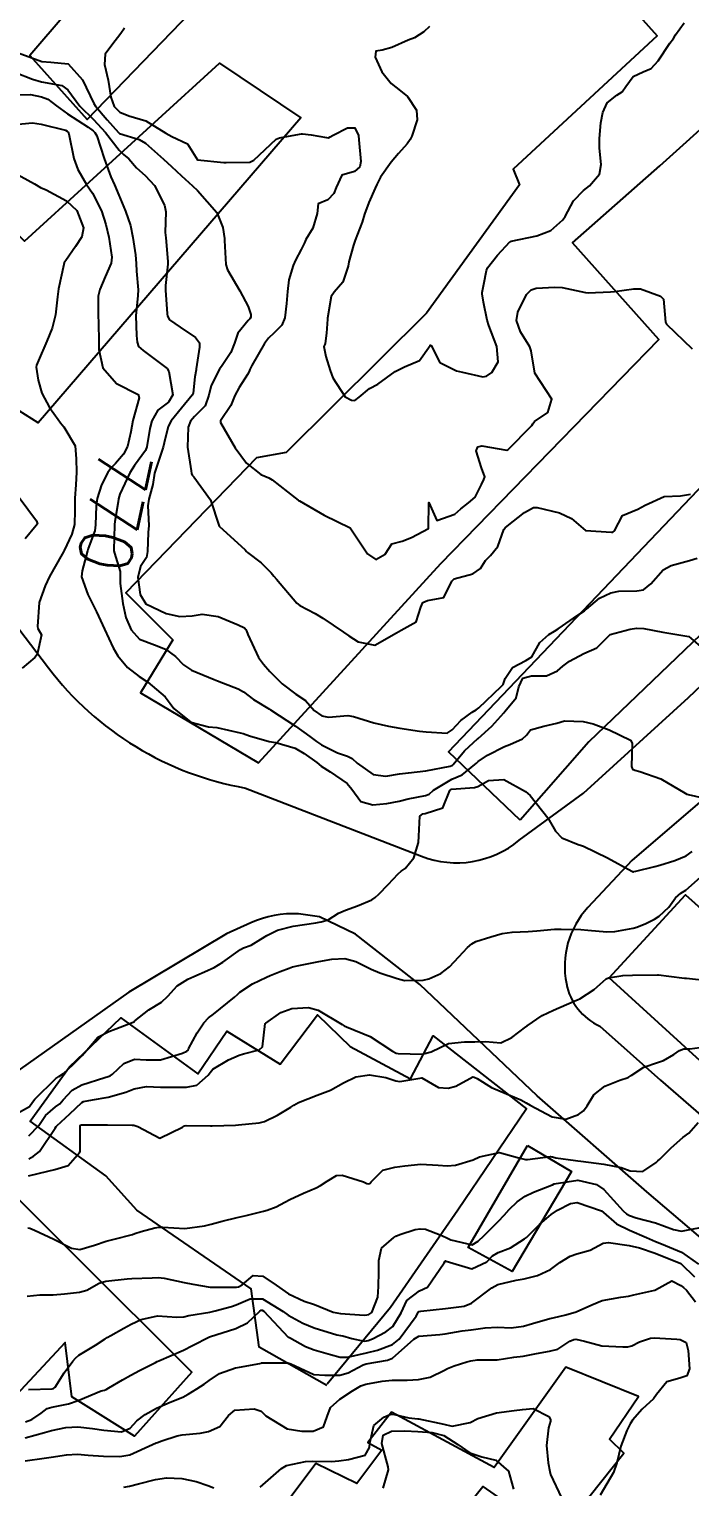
# Model space of a CAD drawing. Header units: metres. Extents: x 307586 to 320046, y 7427249 to 7434250.
# Drawn here: x 318728.1 to 318778.6, y 7429767.6 to 7429879.1 of the extents above; entities that cross this region are included whole.
import ezdxf
from ezdxf.enums import TextEntityAlignment as Align

# ---------------------------------------------------------------- set-up
doc = ezdxf.new("R2010")
doc.units = ezdxf.units.M
doc.header["$MEASUREMENT"] = 0
for name, color, linetype in [('Cotas', 45, 'Continuous'), ('Curvas de Nivel 1m', 11, 'Continuous'), ('Curvas de Nivel 5m', 15, 'Continuous'), ('Edificações', 30, 'Continuous'), ('Vias Primárias', 230, 'Continuous'), ('Vias Secundárias', 230, 'Continuous')]:
    doc.layers.add(name, color=color, linetype=linetype)
doc.styles.add('Style-STANDARD', font='STANDARD.shx')

msp = doc.modelspace()

# ---------------------------------------------------------------- linework, layer by layer
at = {"layer": 'Curvas de Nivel 1m', "flags": 128}
for points, elevation in [([(318735.35, 7429879.16), (318735.06, 7429878.73), (318734.37, 7429877.85), (318733.88, 7429877.17), (318733.83, 7429876.37), (318734.11, 7429875.17), (318734.3, 7429873.87), (318734.56, 7429873.16), (318734.99, 7429872.72), (318735.68, 7429872.45), (318736.98, 7429872.07), (318738.51, 7429871.11), (318738.96, 7429870.87), (318740.18, 7429870.31), (318740.94, 7429869.08), (318742.94, 7429868.88), (318743.13, 7429868.87), (318744.94, 7429868.89), (318745.25, 7429869.04), (318746.96, 7429870.65), (318747.2, 7429870.77), (318748.45, 7429871), (318748.89, 7429871.06), (318748.96, 7429871.06), (318749.63, 7429870.98), (318750.79, 7429870.79), (318750.96, 7429870.77), (318751.09, 7429870.83), (318751.32, 7429870.96), (318752.4, 7429871.53), (318752.98, 7429871.53), (318753.25, 7429870.94), (318753.28, 7429870.62), (318753.43, 7429868.94), (318753.34, 7429868.53), (318752.94, 7429868.18), (318751.97, 7429867.91), (318751.53, 7429866.95), (318751.36, 7429866.51), (318750.91, 7429866.03), (318750.16, 7429865.71), (318750.09, 7429864.97), (318749.75, 7429863.85), (318749.23, 7429862.98), (318749.11, 7429862.74), (318748.86, 7429862.21), (318748.44, 7429861.41), (318748.24, 7429861), (318747.93, 7429859.9), (318747.83, 7429859), (318747.73, 7429858.08), (318747.62, 7429857), (318747.38, 7429856.42), (318746.79, 7429855.84), (318746.36, 7429855.43), (318746.06, 7429855.02), (318745.08, 7429853.35), (318744.94, 7429853.04), (318744.89, 7429852.9), (318744.75, 7429852.65), (318744.12, 7429851.66), (318743.79, 7429851.05), (318743.48, 7429850.29), (318742.7, 7429849.11), (318742.69, 7429849.08), (318742.69, 7429849.06), (318742.7, 7429848.99), (318743.81, 7429847.05), (318744.67, 7429845.87), (318745.79, 7429845.02), (318746.38, 7429844.75), (318746.65, 7429844.59), (318748.41, 7429843.22), (318748.63, 7429843.05), (318748.67, 7429843.03), (318748.74, 7429842.99), (318750.62, 7429841.9), (318752.6, 7429840.94), (318753.94, 7429838.93), (318754.58, 7429838.51), (318755.28, 7429838.91), (318755.79, 7429839.7), (318756.6, 7429839.9), (318757.31, 7429840.18), (318758.61, 7429840.87), (318758.63, 7429842.87), (318759.24, 7429841.49), (318760.62, 7429841.97), (318761.09, 7429842.38), (318761.66, 7429842.83), (318762.18, 7429843.28), (318762.65, 7429844.25), (318762.85, 7429844.62), (318762.92, 7429844.82), (318762.66, 7429845.52), (318762.25, 7429846.82), (318762.39, 7429847.12), (318762.69, 7429847.19), (318764.61, 7429846.87), (318764.68, 7429846.9), (318766.5, 7429848.77), (318766.59, 7429848.89), (318766.71, 7429849.06), (318767.74, 7429849.74), (318768.03, 7429850.76), (318766.75, 7429852.77), (318766.47, 7429854.48), (318766.36, 7429854.78), (318765.64, 7429855.93), (318765.33, 7429856.79), (318765.45, 7429857.43), (318766.1, 7429858.78), (318766.46, 7429859.14), (318766.83, 7429859.26), (318768.26, 7429859.33), (318768.83, 7429859.31), (318770.62, 7429858.93), (318770.83, 7429858.9), (318772.54, 7429858.99), (318772.83, 7429859), (318774.31, 7429859.21), (318774.83, 7429859.2), (318776.36, 7429858.66), (318776.58, 7429858.41), (318776.74, 7429856.65), (318776.8, 7429856.52), (318778.77, 7429854.63)], 766), ([(318727.22, 7429877.25), (318729.03, 7429876.59), (318729.7, 7429876.55), (318731.03, 7429876.41), (318732.13, 7429875.19), (318732.99, 7429873.39), (318733.13, 7429873.18), (318734.01, 7429872.14), (318734.89, 7429871.16), (318734.96, 7429871.1), (318736.46, 7429870.64), (318736.96, 7429870.35), (318738.34, 7429869.12), (318738.94, 7429868.57), (318739.7, 7429867.86), (318740.55, 7429867.09), (318740.92, 7429866.74), (318742.4, 7429865.06), (318742.88, 7429863.91), (318742.99, 7429863.06), (318743.01, 7429862.92), (318743.09, 7429861.06), (318743.23, 7429860.66), (318744.18, 7429859.05), (318744.81, 7429857.85), (318745.01, 7429857.24), (318745, 7429857.04), (318744.93, 7429856.91), (318744.8, 7429856.78), (318744.02, 7429855.81), (318743.76, 7429855.05), (318743.47, 7429854.35), (318742.76, 7429853.28), (318742.67, 7429853.15), (318742.62, 7429853.06), (318741.99, 7429851.81), (318741.81, 7429851.07), (318741.51, 7429850.27), (318740.71, 7429849.44), (318740.4, 7429849.08), (318740.23, 7429848.62), (318740.17, 7429847.09), (318740.44, 7429845.3), (318740.47, 7429845.08), (318740.53, 7429844.96), (318740.65, 7429844.82), (318741.92, 7429843.07), (318742.6, 7429841.06), (318744.59, 7429839.25), (318744.68, 7429839.13), (318744.77, 7429839.04), (318745.81, 7429838.26), (318746.57, 7429837.48), (318746.78, 7429837.23), (318746.97, 7429837.01), (318748.54, 7429835.17), (318748.77, 7429834.99), (318749.93, 7429834.37), (318750.52, 7429834.01), (318752.11, 7429832.94), (318752.51, 7429832.68), (318753.22, 7429832.22), (318754.5, 7429831.95), (318756.16, 7429832.9), (318756.51, 7429833.1), (318757.65, 7429833.75), (318758.03, 7429834.87), (318758.18, 7429835.23), (318758.54, 7429835.36), (318759.79, 7429835.6), (318760.39, 7429836.84), (318760.56, 7429837.02), (318762, 7429837.4), (318762.57, 7429837.83), (318762.96, 7429838.43), (318763.34, 7429838.81), (318763.9, 7429839.5), (318764.38, 7429840.8), (318764.47, 7429840.94), (318764.62, 7429841.07), (318765.96, 7429842.11), (318766.63, 7429842.49), (318766.91, 7429842.49), (318768.63, 7429842.09), (318769.54, 7429841.65), (318770.61, 7429840.72), (318772.61, 7429840.59), (318772.71, 7429840.6), (318772.83, 7429840.7), (318773.44, 7429841.87), (318774.63, 7429842.37), (318775.19, 7429842.67), (318776.64, 7429843.32), (318777.88, 7429843.39), (318778.64, 7429843.5)], 767), ([(318727.02, 7429875.77), (318728.32, 7429875.24), (318729.01, 7429875.05), (318730.56, 7429874.76), (318731.01, 7429874.42), (318731.93, 7429873.19), (318732.98, 7429872.17), (318733.9, 7429871.17), (318734.95, 7429869.81), (318735.28, 7429869.49), (318735.69, 7429869.15), (318736.26, 7429868.47), (318736.93, 7429867.87), (318737.63, 7429867.12), (318738.41, 7429865.61), (318738.5, 7429865.11), (318738.47, 7429863.52), (318738.5, 7429863.11), (318738.66, 7429861.29), (318738.66, 7429861.11), (318738.48, 7429859.46), (318738.48, 7429859.11), (318738.61, 7429857.3), (318738.64, 7429857.11), (318738.8, 7429856.83), (318739.6, 7429856.28), (318740.78, 7429855.5), (318741.09, 7429855.08), (318741.08, 7429854.76), (318740.83, 7429853.08), (318740.82, 7429853.01), (318740.74, 7429852.49), (318740.59, 7429851.22), (318740.52, 7429851.08), (318739.71, 7429850.09), (318738.91, 7429849.11), (318738.7, 7429848.68), (318738.37, 7429847.43), (318738.3, 7429847.11), (318737.9, 7429845.88), (318737.64, 7429845.12), (318737.51, 7429844.25), (318737.2, 7429843.12), (318737.13, 7429842.62), (318737.21, 7429841.12), (318737.15, 7429840.57), (318737.11, 7429839.12), (318737.04, 7429838.66), (318736.57, 7429837.97), (318736.38, 7429837.13), (318736.54, 7429835.82), (318736.98, 7429835.13), (318738.53, 7429834.38), (318739.58, 7429834.15), (318740.52, 7429834.21), (318741.28, 7429834.32), (318742.52, 7429834.15), (318744.05, 7429833.51), (318744.52, 7429833.27), (318744.62, 7429833.15), (318744.68, 7429833.04), (318744.78, 7429832.76), (318745.59, 7429831.02), (318745.97, 7429830.51), (318746.47, 7429829.95), (318747.41, 7429829), (318748.46, 7429828.22), (318749.2, 7429827.73), (318749.87, 7429826.97), (318750.44, 7429826.55), (318750.95, 7429826.44), (318752.44, 7429826.57), (318752.86, 7429826.51), (318754.43, 7429826.01), (318755.55, 7429825.77), (318756.42, 7429825.62), (318757.92, 7429825.38), (318758.42, 7429825.32), (318760.04, 7429825.22), (318760.42, 7429825.47), (318761.07, 7429826.2), (318761.94, 7429826.83), (318762.25, 7429827.01), (318762.45, 7429827.17), (318764.17, 7429828.79), (318764.31, 7429828.95), (318764.47, 7429829.41), (318765.03, 7429830.24), (318766.04, 7429830.78), (318766.5, 7429831.06), (318767.11, 7429832.16), (318767.82, 7429832.76), (318768.25, 7429833.02), (318768.52, 7429833.2), (318770.04, 7429834.24), (318770.53, 7429834.59), (318770.61, 7429834.65), (318770.69, 7429834.72), (318771.69, 7429835.56), (318772.55, 7429835.97), (318773.16, 7429836.09), (318774.55, 7429836.11), (318775.05, 7429836.18), (318775.61, 7429836.66), (318776.57, 7429837.73), (318777.16, 7429838.06), (318778.58, 7429838.43), (318779.16, 7429838.62)], 768), ([(318727, 7429874.05), (318728.16, 7429874.08), (318729, 7429873.9), (318729.49, 7429873.71), (318730.15, 7429873.21), (318730.98, 7429872.59), (318732.58, 7429871.57), (318732.96, 7429871.3), (318733.07, 7429871.18), (318733.23, 7429870.91), (318733.79, 7429869.17), (318734.31, 7429867.79), (318734.57, 7429867.16), (318734.91, 7429866.37), (318735.43, 7429865.15), (318735.8, 7429864.06), (318735.99, 7429863.14), (318736.19, 7429861.8), (318736.24, 7429861.14), (318736.26, 7429860.56), (318736.39, 7429859.14), (318736.38, 7429858.69), (318736.22, 7429857.14), (318736.27, 7429855.64), (318736.31, 7429855.14), (318736.42, 7429854.79), (318736.77, 7429854.49), (318738.62, 7429853.11), (318738.75, 7429852.9), (318739.05, 7429851.11), (318738.72, 7429850.54), (318737.9, 7429849.92), (318737.44, 7429849.12), (318737.29, 7429848.53), (318737.05, 7429847.13), (318736.95, 7429846.85), (318736.67, 7429846.46), (318736.1, 7429845.7), (318735.76, 7429845.14), (318734.98, 7429843.5), (318734.89, 7429843.16), (318734.86, 7429842.93), (318734.61, 7429841.41), (318734.58, 7429841.19), (318734.57, 7429841.16), (318734.53, 7429839.21), (318734.54, 7429839.16), (318734.58, 7429839), (318735.01, 7429837.59), (318735.02, 7429837.15), (318735.02, 7429836.68), (318735.21, 7429835.15), (318735.45, 7429834.07), (318735.85, 7429833.14), (318736.5, 7429832.42), (318737.63, 7429831.99), (318738.49, 7429831.66), (318739.24, 7429831.1), (318739.85, 7429830.46), (318740.47, 7429830.04), (318742.21, 7429829.32), (318742.46, 7429829.23), (318742.92, 7429829.06), (318744.04, 7429828.62), (318744.46, 7429828.38), (318745.22, 7429827.79), (318746.44, 7429827.05), (318746.51, 7429827.01), (318748.42, 7429825.77), (318749.52, 7429824.97), (318750.03, 7429824.58), (318750.41, 7429824.34), (318751.63, 7429823.72), (318752.4, 7429823.46), (318752.76, 7429823.29), (318753.15, 7429822.93), (318754.38, 7429822.06), (318755.35, 7429821.93), (318756.39, 7429822.11), (318757.07, 7429822.2), (318758.39, 7429822.34), (318760.26, 7429822.71), (318760.39, 7429822.76), (318760.44, 7429822.79), (318760.5, 7429822.84), (318761.36, 7429823.87), (318762.38, 7429824.82), (318762.4, 7429824.83), (318763.46, 7429825.77), (318764.37, 7429826.79), (318764.44, 7429826.87), (318765.3, 7429827.94), (318765.52, 7429828.78), (318765.81, 7429829.44), (318766.48, 7429829.62), (318767.64, 7429829.6), (318768.48, 7429829.99), (318768.88, 7429830.35), (318769.4, 7429830.74), (318770.5, 7429831.31), (318771.47, 7429831.74), (318772.43, 7429832.7), (318772.47, 7429832.74), (318772.51, 7429832.76), (318774.02, 7429833.18), (318774.52, 7429833.26), (318775.07, 7429833.22), (318776.52, 7429832.95), (318778.51, 7429832.63), (318779.6, 7429831.71)], 769), ([(318726.93, 7429868.08), (318728.47, 7429867.23), (318728.92, 7429866.97), (318729.36, 7429866.78), (318730.9, 7429865.95), (318731.69, 7429865.19), (318732.2, 7429863.87), (318732.08, 7429863.19), (318731.61, 7429862.45), (318730.85, 7429861.37), (318730.78, 7429861.27), (318730.74, 7429861.2), (318730.71, 7429861.07), (318730.31, 7429859.21), (318730.21, 7429858.6), (318730.07, 7429857.21), (318729.81, 7429856.2), (318729.4, 7429855.22), (318728.76, 7429853.73), (318728.61, 7429853.38), (318728.59, 7429853.23), (318728.74, 7429852.22), (318729.03, 7429851.23), (318729.62, 7429850.13), (318730.27, 7429849.21), (318730.45, 7429848.95), (318730.7, 7429848.65), (318731.58, 7429847.19), (318731.65, 7429846.21), (318731.67, 7429845.19), (318731.62, 7429844.21), (318731.54, 7429843.19), (318731.55, 7429842.26), (318731.53, 7429841.19), (318731.33, 7429840.45), (318730.74, 7429839.2), (318730.69, 7429839.09), (318730.58, 7429838.92), (318729.61, 7429837.21), (318729.28, 7429836.49), (318728.82, 7429835.23), (318728.68, 7429833.39), (318728.73, 7429833.23), (318728.99, 7429832.74), (318728.66, 7429831.23), (318728.48, 7429831.01), (318727.53, 7429830.19)], 771), ([(318727.28, 7429843.24), (318728.61, 7429841.46), (318728.68, 7429841.23), (318728.6, 7429841.1), (318727.74, 7429840.09)], 772), ([(318727.15, 7429796.16), (318728.07, 7429796.66), (318728.31, 7429796.99), (318728.49, 7429797.22), (318730.1, 7429798.81), (318730.33, 7429798.97), (318730.68, 7429799.19), (318731.41, 7429799.89), (318732.12, 7429800.57), (318732.61, 7429801.17), (318733.32, 7429801.97), (318734.14, 7429802.41), (318734.68, 7429802.61), (318736.01, 7429803.13), (318736.11, 7429803.18), (318736.15, 7429803.22), (318737.22, 7429804.06), (318738.17, 7429804.65), (318738.66, 7429805.1), (318739.37, 7429805.91), (318740.19, 7429806.42), (318740.66, 7429806.61), (318741.71, 7429807.06), (318742.04, 7429807.23), (318742.21, 7429807.31), (318742.87, 7429807.71), (318744.22, 7429808.69), (318744.45, 7429808.8), (318745.03, 7429809.02), (318745.78, 7429809.47), (318746.23, 7429809.76), (318747.06, 7429810.17), (318748.24, 7429810.46), (318749.99, 7429810.71), (318750.24, 7429810.76), (318750.4, 7429810.8), (318750.92, 7429810.95), (318751.73, 7429811.46), (318752.25, 7429811.69), (318753.17, 7429812.02), (318754.27, 7429812.48), (318754.53, 7429812.65), (318754.81, 7429812.9), (318755.52, 7429813.66), (318756.29, 7429814.46), (318756.52, 7429814.66), (318756.82, 7429814.88), (318757.48, 7429815.7), (318757.83, 7429816.87), (318757.86, 7429817.34), (318757.94, 7429818.87), (318758.17, 7429819.05), (318758.35, 7429819.08), (318759.7, 7429819.51), (318760.24, 7429820.84), (318760.37, 7429820.93), (318762.13, 7429821.07), (318762.38, 7429821.14), (318763.19, 7429821.61), (318764.38, 7429821.68), (318766.02, 7429820.77), (318766.37, 7429820.46), (318767.73, 7429818.76), (318768.33, 7429817.74), (318768.81, 7429817.22), (318770.05, 7429816.72), (318770.32, 7429816.64), (318770.46, 7429816.58), (318772.31, 7429815.7), (318774.15, 7429814.67), (318774.25, 7429814.63), (318774.29, 7429814.63), (318774.32, 7429814.64), (318774.47, 7429814.67), (318775.92, 7429815.03), (318776.3, 7429815.12), (318777.46, 7429815.48), (318778.31, 7429815.84), (318778.77, 7429816.17)], 771), ([(318728.04, 7429794.42), (318728.79, 7429795.22), (318729.3, 7429795.97), (318730.07, 7429796.64), (318730.39, 7429796.88), (318730.66, 7429797.19), (318731.34, 7429797.93), (318732.09, 7429798.32), (318733.84, 7429798.89), (318734.1, 7429798.96), (318734.24, 7429799.01), (318734.43, 7429799.15), (318735.29, 7429799.96), (318736.11, 7429800.28), (318737, 7429800.24), (318738.11, 7429800.25), (318739.79, 7429800.75), (318740.12, 7429800.9), (318740.21, 7429800.99), (318740.25, 7429801.08), (318740.9, 7429802.31), (318741.42, 7429803.07), (318741.78, 7429803.44), (318742.16, 7429803.72), (318743.77, 7429805.04), (318743.98, 7429805.23), (318744.18, 7429805.41), (318745.15, 7429806.06), (318746.2, 7429806.57), (318746.5, 7429806.7), (318747.25, 7429807), (318747.94, 7429807.26), (318748.21, 7429807.35), (318748.69, 7429807.46), (318750.21, 7429807.77), (318751.21, 7429807.95), (318752.21, 7429807.99), (318753.05, 7429807.77), (318754.21, 7429807.18), (318754.88, 7429806.9), (318756.2, 7429806.46), (318756.76, 7429806.32), (318758.19, 7429806.33), (318758.63, 7429806.43), (318759.55, 7429806.85), (318760.21, 7429807.35), (318760.93, 7429808.12), (318761.59, 7429808.83), (318761.93, 7429809.12), (318762.23, 7429809.28), (318763.37, 7429809.66), (318764.24, 7429809.9), (318765.01, 7429810.01), (318766.24, 7429810.06), (318766.89, 7429810.11), (318768.25, 7429810.24), (318768.75, 7429810.23), (318770.25, 7429810.2), (318770.79, 7429810.17), (318772.24, 7429810.02), (318772.87, 7429810.06), (318774.25, 7429810.31), (318774.54, 7429810.38), (318775.22, 7429810.66), (318775.9, 7429811.01), (318776.26, 7429811.22), (318777, 7429811.91), (318777.51, 7429812.64), (318777.92, 7429812.99), (318778.28, 7429813.22), (318779.86, 7429814.61)], 772), ([(318728.02, 7429792.68), (318728.39, 7429792.86), (318728.84, 7429793.22), (318730.05, 7429795.02), (318730.11, 7429795.14), (318730.17, 7429795.2), (318731.16, 7429796.1), (318732.08, 7429796.97), (318732.21, 7429797.05), (318732.9, 7429797.17), (318734.09, 7429797.39), (318735.45, 7429797.77), (318736.09, 7429798.02), (318737.02, 7429798.19), (318738.09, 7429798.15), (318739.15, 7429798.15), (318740.09, 7429798.15), (318740.88, 7429798.29), (318741.75, 7429799.06), (318741.89, 7429799.28), (318742.11, 7429799.52), (318743.3, 7429800.23), (318744.12, 7429800.6), (318744.44, 7429800.7), (318745.65, 7429801.01), (318745.9, 7429801.24), (318746.11, 7429803.01), (318746.13, 7429803.03), (318746.15, 7429803.05), (318747.3, 7429803.86), (318748.16, 7429804.17), (318749.43, 7429804.24), (318750.16, 7429804.05), (318752.01, 7429802.94), (318752.15, 7429802.84), (318752.33, 7429802.76), (318754.14, 7429802.03), (318755.86, 7429800.89), (318756.12, 7429800.76), (318756.28, 7429800.73), (318758.12, 7429800.68), (318758.8, 7429800.86), (318760.14, 7429801.5), (318761.35, 7429801.62), (318762.14, 7429801.62), (318762.96, 7429801.63), (318764.14, 7429801.55), (318764.98, 7429801.95), (318766.04, 7429802.77), (318766.11, 7429802.82), (318766.15, 7429802.85), (318767.3, 7429803.62), (318768.17, 7429804.05), (318769.75, 7429804.73), (318770.05, 7429804.85), (318770.18, 7429804.91), (318771.29, 7429805.61), (318772.2, 7429806.43), (318772.37, 7429806.52), (318773.48, 7429806.68), (318774.2, 7429806.72), (318776.13, 7429806.73), (318776.2, 7429806.73), (318776.98, 7429806.64), (318778.2, 7429806.49), (318778.35, 7429806.48), (318780.2, 7429806.29)], 773), ([(318728.01, 7429791.37), (318729.49, 7429791.73), (318730.01, 7429791.85), (318731.03, 7429792.17), (318731.94, 7429793.18), (318731.95, 7429793.26), (318731.96, 7429795.18), (318731.99, 7429795.24), (318732.05, 7429795.27), (318733.94, 7429795.27), (318734.05, 7429795.27), (318735.94, 7429795.24), (318736.05, 7429795.24), (318736.38, 7429795.13), (318738.04, 7429794.25), (318739.79, 7429795.08), (318739.95, 7429795.19), (318740.06, 7429795.22), (318741.92, 7429795.19), (318742.05, 7429795.19), (318743.84, 7429795.24), (318744.06, 7429795.26), (318745.65, 7429795.42), (318746.06, 7429795.53), (318747.06, 7429796), (318748.08, 7429796.61), (318748.3, 7429796.77), (318748.67, 7429796.98), (318750.09, 7429797.54), (318751.11, 7429797.93), (318752.1, 7429798.47), (318753.04, 7429798.93), (318754.1, 7429799.09), (318755.33, 7429798.9), (318756.1, 7429798.63), (318756.4, 7429798.59), (318758.1, 7429798.87), (318759.36, 7429798.12), (318760.1, 7429798.07), (318760.7, 7429798.23), (318761.76, 7429798.82), (318762, 7429798.93), (318762.1, 7429798.92), (318762.32, 7429798.82), (318763.42, 7429798.13), (318764.09, 7429797.85), (318765.68, 7429797.18), (318766.08, 7429796.96), (318766.39, 7429796.77), (318768.07, 7429795.89), (318769.1, 7429795.7), (318770.07, 7429796.07), (318770.46, 7429796.34), (318770.75, 7429796.71), (318771.25, 7429797.55), (318772.1, 7429798.23), (318773.24, 7429798.68), (318773.88, 7429798.9), (318774.11, 7429799.03), (318775.08, 7429799.69), (318776.12, 7429800.04), (318776.58, 7429800.19), (318777.37, 7429800.64), (318777.81, 7429800.96), (318778.14, 7429801.08), (318778.59, 7429801.07), (318780.14, 7429801.29)], 774), ([(318727.9, 7429782.17), (318728.86, 7429782.26), (318729.9, 7429782.27), (318730.76, 7429782.33), (318731.9, 7429782.46), (318732.47, 7429782.61), (318733.42, 7429783.16), (318733.91, 7429783.31), (318735.56, 7429783.49), (318735.92, 7429783.51), (318737.47, 7429783.57), (318737.92, 7429783.59), (318738.37, 7429783.55), (318739.91, 7429783.22), (318740.58, 7429783.07), (318741.91, 7429782.85), (318742.13, 7429782.84), (318743.91, 7429782.84), (318744.07, 7429782.87), (318744.34, 7429783.03), (318745.19, 7429783.75), (318745.92, 7429783.69), (318746.96, 7429783), (318747.9, 7429782.34), (318749.08, 7429781.79), (318749.89, 7429781.53), (318751.32, 7429780.95), (318751.88, 7429780.83), (318753.69, 7429780.72), (318753.88, 7429780.73), (318754.03, 7429780.76), (318754.28, 7429780.91), (318754.72, 7429782.08), (318754.78, 7429782.9), (318754.81, 7429784.02), (318754.81, 7429784.9), (318755.01, 7429785.83), (318755.96, 7429786.65), (318756.11, 7429786.74), (318756.41, 7429786.89), (318757.58, 7429787.26), (318757.97, 7429787.32), (318758.38, 7429787.28), (318759.5, 7429786.85), (318759.96, 7429786.64), (318760.32, 7429786.48), (318761.95, 7429786.1), (318762.4, 7429786.37), (318762.87, 7429786.81), (318763.97, 7429787.89), (318764.4, 7429788.37), (318764.78, 7429788.78), (318765.4, 7429789.37), (318766, 7429789.8), (318766.63, 7429790.13), (318768.01, 7429790.65), (318768.08, 7429790.68), (318768.23, 7429790.75), (318770.02, 7429791.04), (318771.46, 7429790.71), (318772.01, 7429790.31), (318773.49, 7429788.68), (318773.75, 7429788.45), (318773.98, 7429788.33), (318774.49, 7429788.15), (318775.97, 7429787.76), (318777.35, 7429787.25), (318777.97, 7429787.14), (318778.6, 7429787.25), (318779.97, 7429787.51)], 776), ([(318728.01, 7429775.02), (318729.81, 7429775.08), (318729.91, 7429775.1), (318730.04, 7429775.2), (318730.73, 7429776.29), (318731.4, 7429777.18), (318731.6, 7429777.43), (318731.85, 7429777.65), (318733.12, 7429778.42), (318733.86, 7429778.9), (318734.01, 7429779), (318734.29, 7429779.15), (318735.3, 7429779.71), (318735.87, 7429780.02), (318736.62, 7429780.38), (318737.88, 7429780.67), (318739.34, 7429780.55), (318739.88, 7429780.59), (318740.27, 7429780.68), (318741.88, 7429780.95), (318742.29, 7429781.05), (318743.54, 7429781.38), (318743.89, 7429781.49), (318744.97, 7429781.95), (318745.9, 7429781.96), (318747.49, 7429780.99), (318747.88, 7429780.7), (318749, 7429780.09), (318749.87, 7429779.73), (318751.6, 7429779.21), (318751.86, 7429779.15), (318752.04, 7429779.12), (318752.74, 7429778.93), (318753.68, 7429778.73), (318753.86, 7429778.75), (318753.99, 7429778.78), (318754.31, 7429778.91), (318755.33, 7429779.44), (318755.87, 7429779.85), (318756.51, 7429780.88), (318756.94, 7429781.83), (318757.91, 7429782.57), (318758.53, 7429782.86), (318759.81, 7429784.72), (318759.88, 7429784.84), (318759.91, 7429784.86), (318759.93, 7429784.86), (318759.96, 7429784.84), (318761.93, 7429784.26), (318763.06, 7429784.8), (318763.49, 7429785.24), (318763.94, 7429785.51), (318764.87, 7429785.86), (318765.96, 7429786.55), (318766.09, 7429786.64), (318766.22, 7429786.77), (318767.09, 7429787.64), (318767.98, 7429788.42), (318768.48, 7429788.74), (318769.47, 7429789.25), (318769.99, 7429789.34), (318771.84, 7429788.7), (318771.98, 7429788.57), (318772.98, 7429787.69), (318773.97, 7429787.22), (318775.29, 7429786.66), (318775.96, 7429786.34), (318776.44, 7429786.16), (318777.95, 7429785.52), (318779.27, 7429784.61)], 777), ([(318727.78, 7429772.55), (318728.27, 7429772.73), (318728.98, 7429773.21), (318729.44, 7429773.56), (318729.8, 7429773.67), (318731.07, 7429773.92), (318731.8, 7429774.19), (318733.57, 7429774.91), (318733.81, 7429774.98), (318733.94, 7429775.02), (318734.14, 7429775.15), (318735.19, 7429775.76), (318735.83, 7429776.11), (318736.49, 7429776.47), (318737.71, 7429777.1), (318737.84, 7429777.17), (318737.97, 7429777.22), (318739.85, 7429778.04), (318740.54, 7429778.39), (318741.86, 7429779.06), (318743.87, 7429779.68), (318744.77, 7429780.13), (318745.7, 7429781.01), (318745.81, 7429781.09), (318745.88, 7429781.09), (318746, 7429781.01), (318747.86, 7429779.04), (318747.9, 7429779.02), (318747.96, 7429778.99), (318749.2, 7429778.31), (318749.85, 7429778.06), (318751.1, 7429777.7), (318751.85, 7429777.49), (318752.42, 7429777.5), (318753.85, 7429777.83), (318754.71, 7429778.04), (318755.86, 7429778.46), (318756.37, 7429778.88), (318757.65, 7429780.64), (318757.79, 7429780.87), (318757.82, 7429780.93), (318757.88, 7429780.98), (318758.03, 7429781.01), (318759.9, 7429781.22), (318761.33, 7429781.39), (318761.9, 7429781.62), (318763.44, 7429782.8), (318763.92, 7429783.05), (318765.32, 7429783.38), (318765.92, 7429783.49), (318766.95, 7429783.74), (318767.93, 7429784.2), (318768.66, 7429784.74), (318769.43, 7429785.23), (318769.94, 7429785.4), (318770.98, 7429785.67), (318771.96, 7429786.21), (318772.37, 7429786.28), (318773.95, 7429786.04), (318774.75, 7429785.86), (318775.94, 7429785.44), (318777.92, 7429784.65), (318777.93, 7429784.64), (318778.95, 7429783.64)], 778), ([(318727.76, 7429771.33), (318729.24, 7429771.73), (318729.77, 7429771.89), (318730.85, 7429772.12), (318731.78, 7429772.16), (318732.89, 7429772.05), (318733.77, 7429771.91), (318735.13, 7429771.78), (318735.78, 7429772.07), (318736.29, 7429772.62), (318736.93, 7429773.11), (318737.8, 7429773.6), (318738.83, 7429774.06), (318739.81, 7429774.45), (318740.22, 7429774.66), (318740.89, 7429775.07), (318741.45, 7429775.43), (318741.82, 7429775.71), (318742.62, 7429776.26), (318743.84, 7429776.68), (318744.14, 7429776.73), (318745.69, 7429777.01), (318745.81, 7429777.05), (318745.84, 7429777.06), (318745.89, 7429777.06), (318747.84, 7429777.06), (318747.91, 7429777.05), (318748.06, 7429776.98), (318749.83, 7429776.16), (318750.68, 7429776.11), (318751.83, 7429776.12), (318752.47, 7429776.29), (318753.61, 7429776.91), (318753.84, 7429776.98), (318755.48, 7429777.26), (318755.85, 7429777.43), (318757.49, 7429778.87), (318757.87, 7429779.11), (318759.48, 7429779.23), (318759.87, 7429779.27), (318761.19, 7429779.51), (318761.87, 7429779.6), (318762.94, 7429779.74), (318763.88, 7429779.79), (318764.92, 7429779.74), (318765.88, 7429779.86), (318766.57, 7429780.07), (318767.89, 7429780.45), (318768.13, 7429780.51), (318769.12, 7429780.73), (318769.9, 7429780.96), (318771.11, 7429781.5), (318771.9, 7429781.83), (318773.31, 7429782.08), (318773.91, 7429782.17), (318774.32, 7429782.26), (318775.91, 7429782.62), (318775.97, 7429782.65), (318777.21, 7429783.34), (318777.92, 7429782.97), (318778.12, 7429782.83), (318778.33, 7429782.62), (318779.03, 7429781.74)], 779), ([(318745.73, 7429767.56), (318747.36, 7429768.99), (318747.75, 7429769.22), (318749.19, 7429769.53), (318749.75, 7429769.55), (318751.18, 7429769.52), (318751.75, 7429769.57), (318752.48, 7429769.66), (318753.75, 7429769.99), (318754.09, 7429770.58), (318754.11, 7429770.91), (318754.42, 7429772.27), (318755.18, 7429772.9), (318755.6, 7429773.09), (318755.8, 7429773.14), (318756.01, 7429773.1), (318757.11, 7429772.87), (318757.79, 7429772.79), (318757.87, 7429772.78), (318759.79, 7429772.37), (318760.41, 7429772.21), (318761.79, 7429772.5), (318762.37, 7429772.81), (318763.8, 7429773.25), (318765.17, 7429773.41), (318765.8, 7429773.5), (318766.61, 7429773.57), (318767.8, 7429772.95), (318767.93, 7429772.74), (318767.93, 7429772.6), (318767.79, 7429772.1), (318767.62, 7429770.74), (318767.75, 7429769.41), (318767.89, 7429768.74), (318767.95, 7429768.53), (318768.77, 7429766.73)], 781), ([(318755.13, 7429767.49), (318755.54, 7429768.89), (318755.51, 7429769.12), (318755.03, 7429770.9), (318755.13, 7429771.54), (318755.78, 7429771.85), (318756.8, 7429771.86), (318757.78, 7429771.8), (318758.89, 7429771.74), (318759.77, 7429771.51), (318760.84, 7429770.83), (318761.76, 7429770.17), (318762.69, 7429769.87), (318763.76, 7429769.62), (318764.72, 7429768.78), (318765.11, 7429767.39)], 782), ([(318735.3, 7429767.56), (318735.73, 7429767.63), (318736.41, 7429767.8), (318737.73, 7429768.15), (318738.56, 7429768.27), (318739.73, 7429768.21), (318740.82, 7429767.98), (318741.73, 7429767.69), (318742.17, 7429767.5)], 781)]:
    msp.add_lwpolyline(points, dxfattribs=dict(at, elevation=elevation))
at = {"layer": 'Curvas de Nivel 5m', "flags": 128}
for points, elevation in [([(318758.67, 7429879.27), (318758.25, 7429878.88), (318757.53, 7429878.41), (318757.06, 7429878.22), (318755.81, 7429877.67), (318755.05, 7429877.46), (318754.58, 7429877.39), (318754.53, 7429876.93), (318755.03, 7429875.82), (318755.76, 7429874.91), (318756.47, 7429874.36), (318757, 7429873.91), (318757.68, 7429872.88), (318757.73, 7429872.14), (318757.33, 7429870.89), (318757.21, 7429870.64), (318756.96, 7429870.31), (318756.31, 7429869.55), (318755.76, 7429868.91), (318754.93, 7429867.76), (318754.65, 7429867.2), (318754.53, 7429866.92), (318754.03, 7429865.81), (318753.7, 7429864.93), (318753.52, 7429864.3), (318753, 7429862.94), (318752.96, 7429862.85), (318752.87, 7429862.55), (318752.52, 7429861.28), (318752.45, 7429860.94), (318752.05, 7429859.73), (318751.4, 7429858.95), (318751.16, 7429858.62), (318750.89, 7429856.96), (318750.88, 7429856.88), (318750.79, 7429855.82), (318750.7, 7429855.03), (318750.68, 7429854.96), (318750.59, 7429854.79), (318750.76, 7429854.04), (318751.09, 7429852.96), (318751.29, 7429852.4), (318752.22, 7429850.94), (318752.72, 7429850.7), (318752.98, 7429850.68), (318753.29, 7429850.93), (318754.09, 7429851.58), (318754.74, 7429851.93), (318756.05, 7429852.9), (318756.76, 7429853.25), (318757.92, 7429853.72), (318758.72, 7429854.87), (318758.74, 7429854.9), (318758.77, 7429854.9), (318758.8, 7429854.87), (318759.48, 7429853.58), (318760.75, 7429852.94), (318761.2, 7429852.84), (318762.75, 7429852.49), (318763.04, 7429852.53), (318763.46, 7429852.81), (318763.94, 7429853.63), (318763.83, 7429854.81), (318763.22, 7429856.4), (318763.08, 7429856.82), (318762.82, 7429858.2), (318762.71, 7429858.82), (318762.71, 7429858.94), (318762.83, 7429859.57), (318763.05, 7429860.62), (318763.13, 7429860.82), (318763.89, 7429861.78), (318764.82, 7429862.8), (318764.85, 7429862.82), (318764.87, 7429862.84), (318764.92, 7429862.85), (318766.88, 7429863.27), (318767.96, 7429863.68), (318768.89, 7429864.48), (318769.06, 7429864.75), (318769.71, 7429865.94), (318770.46, 7429866.73), (318770.93, 7429867.08), (318771.68, 7429867.97), (318771.82, 7429868.71), (318771.69, 7429869.98), (318771.68, 7429870.71), (318771.8, 7429871.9), (318771.93, 7429872.71), (318772.27, 7429873.44), (318773.01, 7429874.02), (318773.42, 7429874.28), (318773.69, 7429874.69), (318774.26, 7429875.45), (318775.03, 7429875.8), (318775.65, 7429876.06), (318776.17, 7429876.66), (318777.06, 7429878.01), (318777.34, 7429878.37), (318777.51, 7429878.65), (318778.16, 7429879.55)], 765), ([(318726.97, 7429871.79), (318728.31, 7429871.9), (318728.97, 7429871.81), (318730.83, 7429871.34), (318730.96, 7429871.27), (318731.04, 7429871.2), (318731.1, 7429871.06), (318731.47, 7429869.19), (318731.78, 7429868.35), (318732.45, 7429867.18), (318732.91, 7429866.52), (318733.59, 7429865.17), (318733.91, 7429864.14), (318734.15, 7429863.17), (318734.38, 7429861.64), (318734.32, 7429861.17), (318733.87, 7429860.13), (318733.46, 7429859.17), (318733.34, 7429858.65), (318733.34, 7429857.17), (318733.35, 7429856.62), (318733.38, 7429855.17), (318733.38, 7429854.56), (318733.68, 7429853.17), (318734.73, 7429851.96), (318736.39, 7429851.13), (318736.46, 7429850.88), (318735.98, 7429849.14), (318735.83, 7429848.28), (318735.57, 7429847.15), (318735.26, 7429846.56), (318734.66, 7429845.84), (318734.32, 7429845.51), (318734.06, 7429845.17), (318733.58, 7429844.23), (318733.25, 7429843.17), (318733.19, 7429842.61), (318733.14, 7429841.17), (318733.08, 7429840.7), (318732.58, 7429839.36), (318732.53, 7429839.23), (318732.52, 7429839.18), (318732.11, 7429837.64), (318732.06, 7429837.19), (318732.54, 7429835.84), (318732.88, 7429835.18), (318733.2, 7429834.5), (318733.82, 7429833.17), (318734.49, 7429831.75), (318734.83, 7429831.15), (318735.57, 7429830.24), (318736.47, 7429829.56), (318737.12, 7429829.12), (318738.45, 7429828.01), (318738.84, 7429827.5), (318739.12, 7429827.1), (318740.43, 7429826.06), (318741.78, 7429825.71), (318742.42, 7429825.65), (318744.19, 7429825.26), (318744.42, 7429825.19), (318744.9, 7429825.03), (318746.41, 7429824.6), (318746.92, 7429824.5), (318748.4, 7429824.07), (318749.1, 7429823.68), (318750.06, 7429822.97), (318750.39, 7429822.71), (318751.08, 7429822.26), (318752.37, 7429821.38), (318752.75, 7429820.93), (318753.42, 7429819.99), (318754.35, 7429819.75), (318755.41, 7429819.84), (318756.36, 7429820.02), (318757.05, 7429820.2), (318758.37, 7429820.45), (318758.66, 7429820.57), (318758.98, 7429820.86), (318760.38, 7429821.7), (318761.17, 7429822.05), (318762.16, 7429822.82), (318762.27, 7429822.94), (318762.4, 7429823.05), (318763.13, 7429823.53), (318764.41, 7429824.21), (318764.83, 7429824.36), (318765.8, 7429824.78), (318766.11, 7429825.08), (318766.42, 7429825.47), (318767.43, 7429825.76), (318768.43, 7429826), (318769.02, 7429826.16), (318770.43, 7429826.11), (318771.21, 7429825.93), (318772.42, 7429825.49), (318774.06, 7429824.68), (318774.19, 7429824.45), (318774.14, 7429822.67), (318774.2, 7429822.48), (318774.39, 7429822.39), (318774.76, 7429822.3), (318776.38, 7429821.73), (318778.24, 7429820.63), (318778.37, 7429820.56), (318778.47, 7429820.53), (318780.37, 7429820.09)], 770), ([(318727.96, 7429787.39), (318728.11, 7429787.37), (318728.47, 7429787.22), (318729.95, 7429786.52), (318731.3, 7429785.83), (318731.94, 7429785.72), (318733.05, 7429786.06), (318733.95, 7429786.36), (318734.56, 7429786.53), (318735.96, 7429786.89), (318736.14, 7429786.95), (318736.61, 7429787.12), (318737.68, 7429787.4), (318737.97, 7429787.44), (318738.29, 7429787.43), (318739.97, 7429787.33), (318741.48, 7429787.55), (318741.97, 7429787.68), (318742.82, 7429787.9), (318743.97, 7429788.18), (318744.66, 7429788.34), (318745.98, 7429788.66), (318746.25, 7429788.73), (318746.96, 7429789), (318747.62, 7429789.36), (318747.99, 7429789.55), (318749.05, 7429790.03), (318750, 7429790.46), (318750.34, 7429790.62), (318750.85, 7429790.95), (318751.57, 7429791.38), (318752.01, 7429791.43), (318753.62, 7429790.92), (318753.88, 7429790.79), (318754, 7429790.75), (318754.12, 7429790.79), (318754.21, 7429790.91), (318755.11, 7429791.8), (318756.02, 7429792.04), (318756.79, 7429792.12), (318758.02, 7429792.25), (318759.35, 7429792.18), (318760.03, 7429792.13), (318760.68, 7429792.18), (318762.03, 7429792.6), (318762.51, 7429792.81), (318764.04, 7429793.16), (318765.41, 7429792.78), (318766.03, 7429792.61), (318766.19, 7429792.61), (318767.35, 7429792.76), (318767.94, 7429792.84), (318768.03, 7429792.82), (318768.09, 7429792.81), (318768.34, 7429792.75), (318769.84, 7429792.53), (318770.03, 7429792.52), (318770.26, 7429792.49), (318772.03, 7429792.27), (318773.35, 7429792), (318774.02, 7429791.74), (318774.99, 7429791.7), (318776.03, 7429792.39), (318776.16, 7429792.52), (318776.29, 7429792.65), (318777.16, 7429793.52), (318778.05, 7429794.29), (318778.52, 7429794.62), (318779.24, 7429795.44)], 775), ([(318727.75, 7429769.56), (318729.19, 7429769.76), (318729.75, 7429769.85), (318730.9, 7429770.04), (318731.75, 7429770.07), (318732.57, 7429769.99), (318733.75, 7429769.93), (318734.98, 7429769.9), (318735.75, 7429770.04), (318737.49, 7429770.83), (318737.76, 7429770.95), (318737.88, 7429770.98), (318738.2, 7429771.1), (318739.37, 7429771.49), (318739.77, 7429771.56), (318741.14, 7429771.69), (318741.77, 7429771.82), (318742.63, 7429772.2), (318743.3, 7429773.04), (318743.8, 7429773.45), (318745.26, 7429773.55), (318745.8, 7429773.38), (318745.98, 7429773.2), (318746.17, 7429773), (318747.78, 7429772.02), (318748.91, 7429771.83), (318749.78, 7429771.84), (318750.56, 7429772.17), (318750.86, 7429772.95), (318751.1, 7429773.65), (318751.81, 7429774.29), (318752.8, 7429774.93), (318753.43, 7429775.3), (318753.82, 7429775.44), (318755.07, 7429775.66), (318755.83, 7429775.73), (318756.96, 7429775.74), (318757.83, 7429775.78), (318758.72, 7429775.96), (318759.84, 7429776.5), (318760.05, 7429776.63), (318760.56, 7429776.83), (318761.54, 7429777.13), (318761.85, 7429777.21), (318762.32, 7429777.29), (318763.85, 7429777.29), (318765.14, 7429777.49), (318765.85, 7429777.58), (318766.87, 7429777.77), (318767.86, 7429777.96), (318768.49, 7429778.1), (318769.42, 7429778.72), (318769.73, 7429778.86), (318769.87, 7429778.87), (318770.55, 7429778.71), (318771.86, 7429778.36), (318773.48, 7429778.3), (318773.86, 7429778.3), (318774.17, 7429778.36), (318774.75, 7429778.66), (318775.58, 7429778.94), (318775.87, 7429778.97), (318777.61, 7429778.88), (318777.87, 7429778.84), (318778.32, 7429778.62), (318778.46, 7429778.01), (318778.58, 7429776.61), (318778.37, 7429776.08), (318777.83, 7429775.9), (318776.84, 7429775.62), (318776.04, 7429774.65), (318775.81, 7429774.32), (318774.95, 7429773.51), (318774.2, 7429772.67), (318774.04, 7429772.41), (318773.79, 7429771.89), (318773.31, 7429770.68), (318773.02, 7429769.41), (318772.77, 7429768.68), (318771.73, 7429766.95)], 780)]:
    msp.add_lwpolyline(points, dxfattribs=dict(at, elevation=elevation))
at = {"layer": 'Edificações'}
for points in [[(318745.59, 7429822.95), (318759.54, 7429838.21), (318776.22, 7429855.34), (318769.61, 7429862.74), (318776.29, 7429868.62), (318790.4, 7429881.34), (318796.57, 7429887.8), (318791.36, 7429892.28), (318787.61, 7429888.17), (318779.32, 7429896.02), (318770.87, 7429887.73), (318773.15, 7429885.6), (318771.46, 7429883.77), (318776.09, 7429878.56), (318765.07, 7429868.36), (318765.57, 7429867.17), (318758.45, 7429857.34), (318747.72, 7429846.68), (318745.44, 7429846.29), (318735.45, 7429835.95), (318739.05, 7429832.36), (318736.56, 7429828.3), (318745.59, 7429822.95)], [(318722.76, 7429878.78), (318730.28, 7429886.98), (318733.82, 7429883.75), (318728.11, 7429877.05), (318732.48, 7429872.16), (318745.43, 7429885.57)], [(318718.87, 7429846.61), (318715.79, 7429851.7), (318721.94, 7429856.71), (318715.05, 7429862.55), (318720.96, 7429869.37), (318727.7, 7429862.86), (318742.61, 7429876.48), (318748.83, 7429872.29), (318728.75, 7429848.95), (318724.85, 7429851.4), (318718.87, 7429846.61)], [(318765.62, 7429818.56), (318760.14, 7429823.81), (318779.73, 7429844.35), (318800.11, 7429863.54), (318802.45, 7429865.4), (318806.54, 7429859.57), (318791.93, 7429847.64), (318789.01, 7429844.58), (318790.39, 7429843.24), (318770.88, 7429824.55), (318765.62, 7429818.56)], [(318801.15, 7429780.32), (318772.43, 7429806.51), (318778.26, 7429812.85), (318784.71, 7429807.1)], [(318750.82, 7429775.32), (318745.64, 7429778.26), (318745.03, 7429782.73), (318736.29, 7429788.75), (318733.91, 7429791.37), (318728.13, 7429795.54), (318731.14, 7429799.71), (318735.07, 7429803.44), (318740.95, 7429799.17), (318743.18, 7429802.42), (318747.26, 7429799.9), (318750.12, 7429803.68), (318752.6, 7429801.26), (318757.23, 7429798.78), (318758.97, 7429802.08), (318766.11, 7429796.5), (318760.86, 7429788.73), (318755.71, 7429781.3), (318750.86, 7429775.43)], [(318686.34, 7429767.27), (318702.09, 7429779.06), (318705.05, 7429775.81), (318708.38, 7429778.16), (318706.72, 7429782.04), (318722.62, 7429794.14), (318740.5, 7429776.36), (318736.1, 7429771.45), (318731.33, 7429774.47), (318730.8, 7429778.63), (318726.03, 7429773.49), (318724.45, 7429774.23), (318717.6, 7429766.3)], [(318766.17, 7429793.68), (318769.54, 7429791.69), (318765, 7429784.04), (318761.63, 7429785.89), (318766.17, 7429793.68)], [(318760.85, 7429765.21), (318762.75, 7429767.61), (318768.4, 7429763.69), (318773.56, 7429770.16), (318772.45, 7429771.22), (318774.66, 7429774.48), (318769.1, 7429776.73), (318763.63, 7429769.06), (318755.78, 7429773.29), (318753.97, 7429770.96), (318755.03, 7429770.38), (318753.13, 7429767.83), (318749.99, 7429769.36), (318740.94, 7429757.28)]]:
    msp.add_lwpolyline(points, dxfattribs=at)
at = {"layer": 'Vias Primárias'}
for points in [[(318722.78, 7429839.07), (318729.53, 7429830.21, 0.188698), (318744.61, 7429821.03), (318758.08, 7429815.81, 0.27224), (318765.53, 7429817.03), (318770.47, 7429820.64), (318778.5, 7429827.95), (318786.06, 7429835.15), (318793.94, 7429842.24), (318799.92, 7429847.54), (318805.51, 7429852.52), (318812.25, 7429858.86), (318818.55, 7429864.81, 0.357), (318818.42, 7429870.95), (318816.26, 7429873.06), (318814.62, 7429874.45)], [(318722.78, 7429839.07), (318729.53, 7429830.21, 0.188698), (318744.61, 7429821.03), (318758.08, 7429815.81, 0.27224), (318765.53, 7429817.03), (318770.47, 7429820.64), (318778.5, 7429827.95), (318786.06, 7429835.15), (318793.94, 7429842.24), (318799.92, 7429847.54), (318805.51, 7429852.52), (318812.25, 7429858.86), (318818.55, 7429864.81, 0.357), (318818.42, 7429870.95), (318816.26, 7429873.06), (318814.62, 7429874.45)], [(318712.8, 7429706.76), (318717.29, 7429709.12), (318735.41, 7429718.94), (318744.92, 7429724.74), (318754.63, 7429730.78), (318763.17, 7429735.9), (318774.09, 7429742.59), (318784.91, 7429749.14), (318792.97, 7429753.97), (318800.38, 7429758.88), (318802.22, 7429760.35, 0.599706), (318800.66, 7429768.72), (318792.4, 7429775.61), (318782.53, 7429784.01), (318775.31, 7429790.14), (318766.93, 7429797.49), (318757.93, 7429805.99), (318753.02, 7429809.85), (318753.02, 7429809.85), (318750.27, 7429811.18), (318748.67, 7429811.4, 0.125739), (318745.02, 7429810.72)], [(318712.8, 7429706.76), (318717.29, 7429709.12), (318735.41, 7429718.94), (318744.92, 7429724.74), (318754.63, 7429730.78), (318763.17, 7429735.9), (318774.09, 7429742.59), (318784.91, 7429749.14), (318792.97, 7429753.97), (318800.38, 7429758.88), (318802.22, 7429760.35, 0.599706), (318800.66, 7429768.72), (318792.4, 7429775.61), (318782.53, 7429784.01), (318775.31, 7429790.14), (318766.93, 7429797.49), (318757.93, 7429805.99), (318753.02, 7429809.85), (318753.02, 7429809.85), (318750.27, 7429811.18), (318748.67, 7429811.4, 0.125739), (318745.02, 7429810.72)]]:
    msp.add_lwpolyline(points, format="xyb", dxfattribs=at)
at = {"layer": 'Vias Primárias', "elevation": 758.33}
msp.add_lwpolyline([(318855.65, 7429837.3, 0.007245), (318835, 7429856.39), (318831.65, 7429859.41), (318829.23, 7429861.17, 0.166482), (318825.02, 7429860.96), (318820.22, 7429857), (318811.92, 7429850.26), (318802.77, 7429842.61), (318794.65, 7429834.65), (318784.01, 7429823.93), (318774.15, 7429815.49), (318770.8, 7429811.89, 0.240769), (318769.15, 7429806.07, 0.241365), (318771.71, 7429802.82), (318776.36, 7429798.69), (318785.43, 7429790.8), (318793.03, 7429784.5), (318800.53, 7429777.95), (318810.7, 7429769.21), (318816.18, 7429764.47)], format="xyb", dxfattribs=at)
msp.add_lwpolyline([(318855.65, 7429837.3, 0.007245), (318835, 7429856.39), (318831.65, 7429859.41), (318829.23, 7429861.17, 0.166482), (318825.02, 7429860.96), (318820.22, 7429857), (318811.92, 7429850.26), (318802.77, 7429842.61), (318794.65, 7429834.65), (318784.01, 7429823.93), (318774.15, 7429815.49), (318770.8, 7429811.89, 0.240769), (318769.15, 7429806.07, 0.241365), (318771.71, 7429802.82), (318776.36, 7429798.69), (318785.43, 7429790.8), (318793.03, 7429784.5), (318800.53, 7429777.95), (318810.7, 7429769.21), (318816.18, 7429764.47)], format="xyb", dxfattribs=at)
at = {"layer": 'Vias Secundárias'}
msp.add_lwpolyline([(318745.02, 7429810.72), (318743.14, 7429809.87), (318735.67, 7429805.41), (318725.32, 7429798.09), (318714.82, 7429790.62), (318706.07, 7429784.22), (318696.69, 7429776.93), (318686.84, 7429769.59), (318677.25, 7429763.08), (318667.33, 7429755.21), (318664.01, 7429752.51)], dxfattribs=at)
msp.add_lwpolyline([(318745.02, 7429810.72), (318743.14, 7429809.87), (318735.67, 7429805.41), (318725.32, 7429798.09), (318714.82, 7429790.62), (318706.07, 7429784.22), (318696.69, 7429776.93), (318686.84, 7429769.59), (318677.25, 7429763.08), (318667.33, 7429755.21), (318664.01, 7429752.51)], dxfattribs=at)

# ---------------------------------------------------------------- texts
at = {"layer": 'Cotas', "style": 'Style-STANDARD'}
msp.add_text('770', height=4, rotation=258.2878, dxfattribs=at).set_placement((318734.59, 7429842.25, 770), align=Align.MIDDLE_CENTER)

doc.saveas('drawing.dxf')
